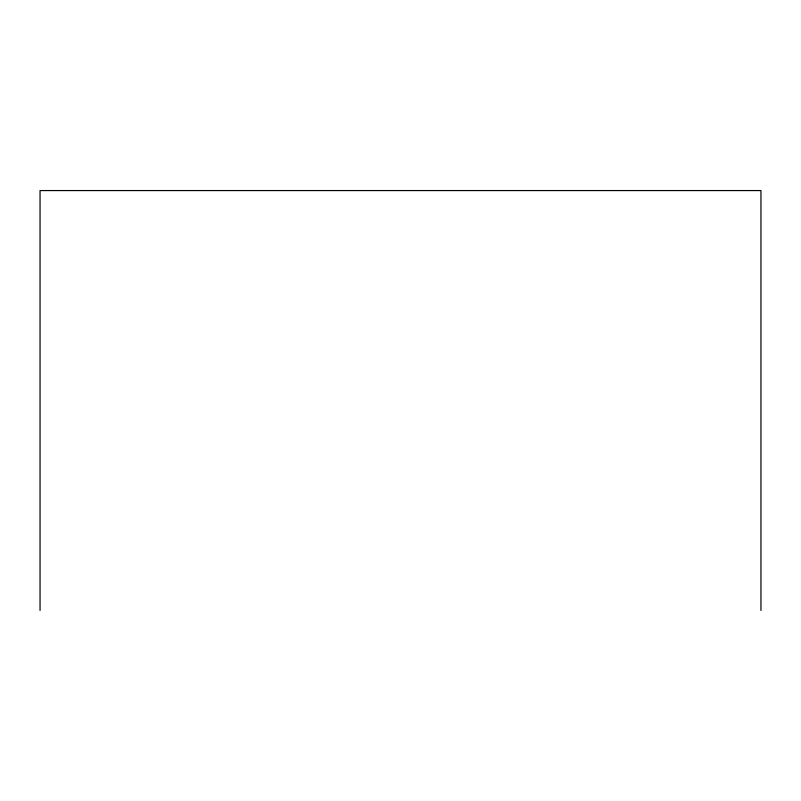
<?xml version="1.0" encoding="UTF-8"?>
<svg xmlns="http://www.w3.org/2000/svg" width="801" height="801" viewBox="0 0 801 801"><rect width="100%" height="100%" fill="white"/><g stroke="black" fill="none" stroke-linecap="round" stroke-linejoin="round"><path stroke-width="1.2" d="M760.95 610.432L760.95 190.568L40.05 190.568L40.05 610.432"/></g></svg>
